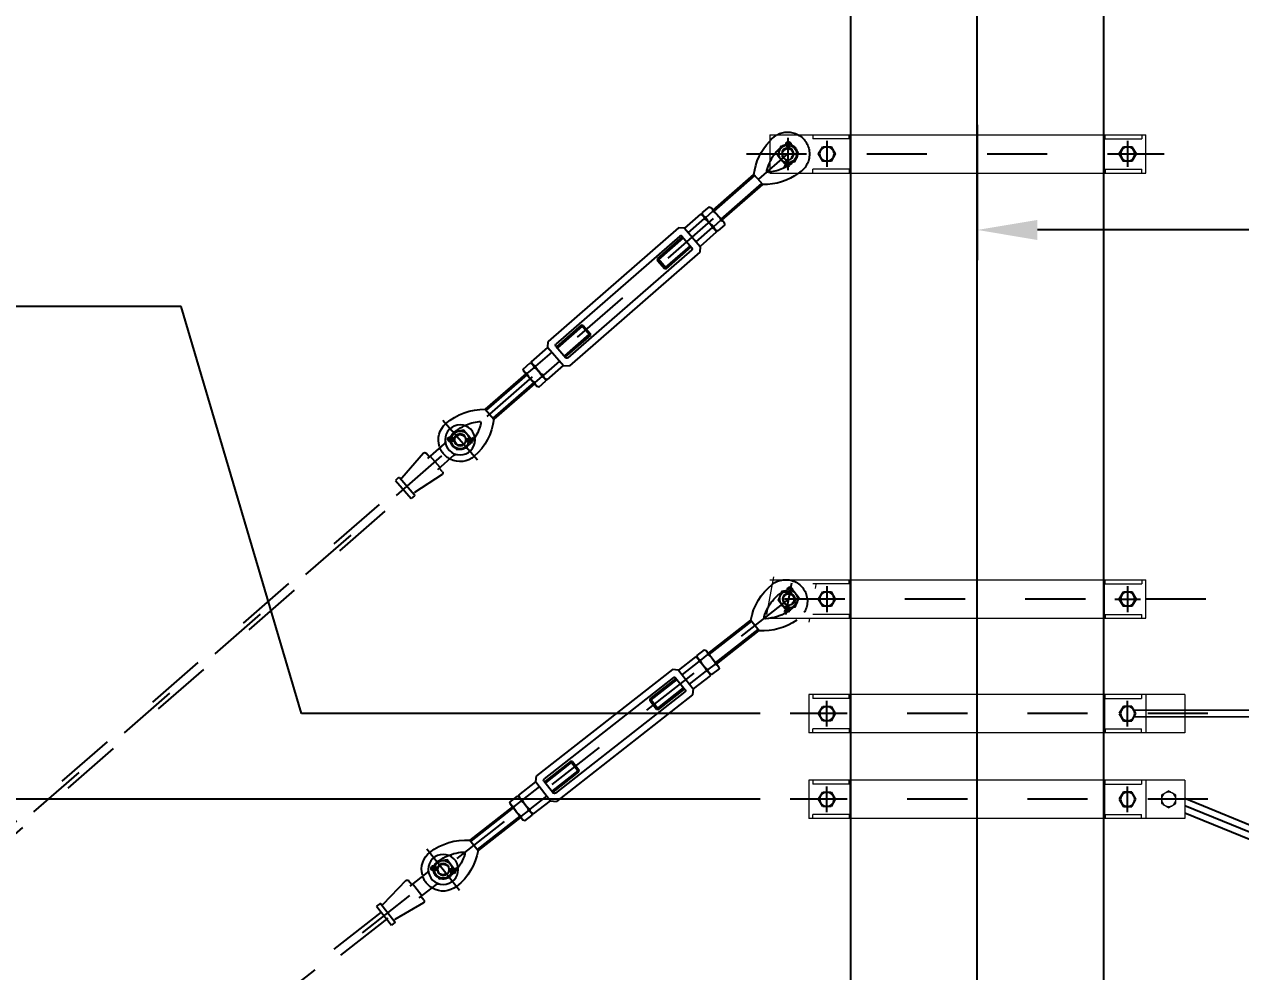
# Model space of a CAD drawing. Header units: millimetres. Extents: x -37020 to 35906, y -101 to 52234.
# Drawn here: x -190.66 to -188.638, y 227.364 to 228.939 of the extents above; entities that cross this region are included whole.
import ezdxf

# ---------------------------------------------------------------- set-up
doc = ezdxf.new("R2010")
doc.units = ezdxf.units.MM
doc.header["$PDMODE"] = 35
doc.header["$PDSIZE"] = 1
for name, pattern in [('CENTER', [50.8, 31.75, -6.35, 6.35, -6.35]), ('CENTER2', [28.575, 19.05, -3.175, 3.175, -3.175]), ('HIDDEN', [9.525, 6.35, -3.175])]:
    doc.linetypes.add(name, pattern=pattern)
for name, color, linetype in [('0_EJES', 1, 'CENTER2'), ('Catenaria', 2, 'Continuous'), ('DIBUJO', 5, 'Continuous'), ('GE-Cotas', 1, 'Continuous'), ('M0_EQUIPOS', 2, 'Continuous'), ('M2_PLBULONES', 2, 'Continuous')]:
    doc.layers.add(name, color=color, linetype=linetype)
doc.styles.add('Romans', font='romans.shx', dxfattribs={"width": 0.8})
doc.dimstyles.new('COTAS GENERAL', dxfattribs={"dimscale": 0.1, "dimtxt": 2.5, "dimasz": 2.5, "dimexe": 1, "dimexo": 1, "dimgap": 1.25, "dimtad": 1, "dimzin": 1, "dimdsep": 46, "dimtxsty": 'Romans', "dimcen": 1, "dimclrd": 2, "dimclre": 1, "dimclrt": 3, "dimaunit": 1, "dimadec": 3, "dimazin": 0, "dimtfac": 1, "dimtix": 1, "dimtmove": 0, "dimatfit": 0, "dimfxl": 1, "dimtolj": 1, "dimarcsym": 0})

# ---------------------------------------------------------------- blocks, each defined once
blk = doc.blocks.new('*D284')
at = {"layer": 'Defpoints', "color": 0, "transparency": 16777216}
for p in [(-191.0944, 227.9066), (-189.387, 227.6505), (-189.0762, 221.6332)]:
    blk.add_point(p, dxfattribs=at)
at = {"layer": 'GE-Cotas', "color": 1, "lineweight": -2, "transparency": 16777216}
for p, q in [((-190.8944, 227.9066), (-191.6289, 227.9066)), ((-190.6944, 227.6505), (-190.8944, 227.9066)), ((-189.437, 227.6505), (-190.6944, 227.6505))]:
    blk.add_line(p, q, dxfattribs=at)
at = {"layer": 'GE-Cotas', "color": 3, "linetype": 'Continuous', "transparency": 16777216, "insert": (-191.3929, 228.0316), "char_height": 0.125, "attachment_point": 5, "style": 'Romans'}
blk.add_mtext('\\A1;+6017', dxfattribs=at)
blk = doc.blocks.new('*D285')
at = {"layer": 'Defpoints', "color": 0, "transparency": 16777216}
for p in [(-190.0932, 229.3597), (-189.387, 229.1632), (-189.0762, 221.6332)]:
    blk.add_point(p, dxfattribs=at)
at = {"layer": 'GE-Cotas', "color": 1, "lineweight": -2, "transparency": 16777216}
for p, q in [((-189.8932, 229.3597), (-190.6277, 229.3597)), ((-189.6932, 229.1632), (-189.8932, 229.3597)), ((-189.437, 229.1632), (-189.6932, 229.1632))]:
    blk.add_line(p, q, dxfattribs=at)
at = {"layer": 'GE-Cotas', "color": 3, "linetype": 'Continuous', "transparency": 16777216, "insert": (-190.3917, 229.4847), "char_height": 0.125, "attachment_point": 5, "style": 'Romans'}
blk.add_mtext('\\A1;+7530', dxfattribs=at)
blk = doc.blocks.new('*D286')
at = {"layer": 'Defpoints', "color": 0, "transparency": 16777216}
for p in [(-189.0762, 228.8216), (-189.0762, 228.5969), (-184.6911, 227.7929)]:
    blk.add_point(p, dxfattribs=at)
at = {"layer": 'GE-Cotas', "color": 1, "lineweight": -2, "transparency": 16777216}
for p, q in [((-189.0762, 228.7716), (-189.0762, 228.5469)), ((-184.6911, 227.8429), (-184.6911, 228.6469))]:
    blk.add_line(p, q, dxfattribs=at)
at = {"layer": 'GE-Cotas', "color": 2, "lineweight": -2, "transparency": 16777216}
blk.add_line((-184.7911, 228.5969), (-188.9762, 228.5969), dxfattribs=at)
at = {"layer": 'GE-Cotas', "color": 2, "transparency": 16777216}
for points in [[(-188.9762, 228.6136), (-188.9762, 228.5802), (-189.0762, 228.5969)], [(-184.7911, 228.5802), (-184.7911, 228.6136), (-184.6911, 228.5969)]]:
    blk.add_solid(points, dxfattribs=at)
at = {"layer": 'GE-Cotas', "color": 3, "linetype": 'Continuous', "transparency": 16777216, "insert": (-186.8837, 228.7219), "char_height": 0.125, "attachment_point": 5, "style": 'Romans'}
blk.add_mtext('\\A1;D ~5060', dxfattribs=at)
blk = doc.blocks.new('A$C1BC9721A')
at = {"layer": '0_EJES'}
for p, q in [((310.8, 63.5), (310.8, 0)), ((60.8, 53.2), (60.8, 10.3)), ((560.8, 53.2), (560.8, 10.3)), ((694.3, 31.8), (0, 31.8))]:
    blk.add_line(p, q, dxfattribs=at)
at = {"layer": 'M0_EQUIPOS', "color": 6, "linetype": 'Continuous', "lineweight": 15}
for p, q in [((30.8, 0), (30.8, 63.5)), ((655.8, 63.5), (30.8, 63.5)), ((37.5, 63.5), (37.5, 57.1)), ((98, 57.1), (98, 63.5)), ((99.2, 0), (99.2, 63.5)), ((522.3, 0), (522.3, 63.5)), ((523.6, 57.1), (523.6, 63.5)), ((584, 63.5), (584, 57.1)), ((590.8, 0), (590.8, 63.5)), ((655.8, 0), (655.8, 63.5)), ((98, 57.1), (37.5, 57.1)), ((523.6, 57.1), (584, 57.1)), ((655.8, 0), (30.8, 0)), ((37.5, 0), (37.5, 6.4)), ((98, 6.4), (37.5, 6.4)), ((98, 6.4), (98, 0)), ((523.6, 6.4), (523.6, 0)), ((523.6, 6.4), (584, 6.4)), ((584, 0), (584, 6.4))]:
    blk.add_line(p, q, dxfattribs=at)
at = {"layer": 'M2_PLBULONES', "linetype": 'Continuous'}
for p, q in [((53.9, 43.8), (46.9, 31.8)), ((67.7, 43.8), (53.9, 43.8)), ((74.6, 31.8), (67.7, 43.8)), ((546.9, 31.8), (553.9, 43.8)), ((553.9, 43.8), (567.7, 43.8)), ((567.7, 43.8), (574.6, 31.8)), ((46.9, 31.8), (53.9, 19.8)), ((67.7, 19.8), (74.6, 31.8)), ((553.9, 19.8), (546.9, 31.8)), ((574.6, 31.8), (567.7, 19.8)), ((53.9, 19.8), (67.7, 19.8)), ((567.7, 19.8), (553.9, 19.8))]:
    blk.add_line(p, q, dxfattribs=at)
for centre in [(60.8, 31.8), (560.8, 31.8)]:
    blk.add_circle(centre, 12, dxfattribs=at)
blk = doc.blocks.new('*D288')
at = {"layer": 'Defpoints', "color": 0, "transparency": 16777216}
for p in [(-182.3817, 228.0504), (-181.32, 227.7929), (-189.0762, 221.9932)]:
    blk.add_point(p, dxfattribs=at)
at = {"layer": 'GE-Cotas', "color": 1, "lineweight": -2, "transparency": 16777216}
for p, q in [((-182.1817, 228.0504), (-183.1492, 228.0504)), ((-181.9817, 227.7929), (-182.1817, 228.0504)), ((-181.37, 227.7929), (-181.9817, 227.7929))]:
    blk.add_line(p, q, dxfattribs=at)
at = {"layer": 'GE-Cotas', "color": 3, "linetype": 'Continuous', "transparency": 16777216, "insert": (-182.7967, 228.1754), "char_height": 0.125, "attachment_point": 5, "style": 'Romans'}
blk.add_mtext('\\A1;{\\Fsimplex|c0;+ ~}5800', dxfattribs=at)
blk = doc.blocks.new('A$C55E55C6D')
at = {"layer": 'Catenaria', "color": 4}
for p, q in [((0.252, 0.0056), (0.0106, 0.0055)), ((0.252, -0.0056), (0.0106, -0.0055))]:
    blk.add_line(p, q, dxfattribs=at)
blk = doc.blocks.new('A$C0B1A5F75')
at = {"layer": 'M2_PLBULONES', "linetype": 'Continuous', "lineweight": 15}
for start, end in [(120, 180), (180, 240), (60, 120), (0, 60), (300, 0), (240, 300)]:
    blk.add_arc((0, 0), 0.012, start, end, dxfattribs=at)
for points, knots in [([(-0.006, 0.0104), (-0.0061, 0.0103), (-0.0072, 0.0097), (-0.0092, 0.0085), (-0.0111, 0.0075), (-0.012, 0.0069)], [0, 0, 0, 0, 0.0700826, 0.5307907, 1, 1, 1, 1]), ([(-0.012, 0.0069), (-0.012, 0.0052), (-0.012, 0.0029), (-0.012, 0.0005), (-0.012, 0)], [0, 0, 0, 0, 0.767675, 1, 1, 1, 1]), ([(0, 0.0139), (-0.001, 0.0133), (-0.0029, 0.0122), (-0.005, 0.011), (-0.006, 0.0104)], [0, 0, 0, 0, 0.495477, 1, 1, 1, 1]), ([(0.006, 0.0104), (0.0059, 0.0105), (0.0048, 0.0111), (0.0027, 0.0123), (0.0009, 0.0133), (0, 0.0139)], [0, 0, 0, 0, 0.070091, 0.530786, 1, 1, 1, 1]), ([(0.012, 0.0069), (0.011, 0.0075), (0.0091, 0.0086), (0.007, 0.0098), (0.006, 0.0104)], [0, 0, 0, 0, 0.4953857, 1, 1, 1, 1]), ([(0.012, 0), (0.012, 0.0005), (0.012, 0.0029), (0.012, 0.0052), (0.012, 0.0069)], [0, 0, 0, 0, 0.232325, 1, 1, 1, 1]), ([(-0.012, 0), (-0.012, -0.0009), (-0.012, -0.0028), (-0.012, -0.0051), (-0.012, -0.0065), (-0.012, -0.0069)], [0, 0, 0, 0, 0.3913226, 0.7885467, 1, 1, 1, 1]), ([(-0.012, -0.0069), (-0.011, -0.0075), (-0.0091, -0.0086), (-0.007, -0.0098), (-0.006, -0.0104)], [0, 0, 0, 0, 0.4953857, 1, 1, 1, 1]), ([(-0.006, -0.0104), (-0.0059, -0.0105), (-0.0048, -0.0111), (-0.0028, -0.0123), (-0.0009, -0.0133), (0, -0.0139)], [0, 0, 0, 0, 0.0700826, 0.5307907, 1, 1, 1, 1]), ([(0, -0.0139), (0.001, -0.0133), (0.0029, -0.0122), (0.005, -0.011), (0.006, -0.0104)], [0, 0, 0, 0, 0.495415, 1, 1, 1, 1]), ([(0.006, -0.0104), (0.0061, -0.0103), (0.0072, -0.0097), (0.0092, -0.0085), (0.0111, -0.0075), (0.012, -0.0069)], [0, 0, 0, 0, 0.070083, 0.530848, 1, 1, 1, 1]), ([(0.012, -0.0069), (0.012, -0.0065), (0.012, -0.0051), (0.012, -0.0028), (0.012, -0.0009), (0.012, 0)], [0, 0, 0, 0, 0.211454, 0.603081, 1, 1, 1, 1])]:
    blk.add_open_spline(points, degree=3, knots=knots, dxfattribs=at)
blk = doc.blocks.new('tensor de resorte')
at = {"layer": 'GE-Cotas'}
for p, q in [((2.0004, 5.3425), (0.345, 6.0184)), ((1.9946, 5.3329), (0.345, 6.0064)), ((1.9921, 5.322), (0.345, 5.9944))]:
    blk.add_line(p, q, dxfattribs=at)
blk.add_blockref('A$C0B1A5F75', (0.3183, 6.0173))
at = {"layer": 'DIBUJO', "xscale": -0.001000000000001222, "yscale": 0.0009999999999998899, "zscale": 0.001, "rotation": 180}
blk.add_blockref('A$C1BC9721A', (-0.3108, 6.0491), dxfattribs=at)
blk = doc.blocks.new('*D289')
at = {"layer": 'Defpoints', "color": 0, "transparency": 16777216}
for p in [(-190.5995, 228.4698), (-189.387, 227.7929), (-189.0762, 221.6332)]:
    blk.add_point(p, dxfattribs=at)
at = {"layer": 'GE-Cotas', "color": 1, "lineweight": -2, "transparency": 16777216}
for p, q in [((-190.3995, 228.4698), (-191.134, 228.4698)), ((-190.1995, 227.7929), (-190.3995, 228.4698)), ((-189.437, 227.7929), (-190.1995, 227.7929))]:
    blk.add_line(p, q, dxfattribs=at)
at = {"layer": 'GE-Cotas', "color": 3, "linetype": 'Continuous', "transparency": 16777216, "insert": (-190.898, 228.5948), "char_height": 0.125, "attachment_point": 5, "style": 'Romans'}
blk.add_mtext('\\A1;+6160', dxfattribs=at)
blk = doc.blocks.new('POSTE')
at = {"layer": 'M0_EQUIPOS', "color": 3}
for p, q in [((-0.21, -2.2216), (-0.21, 8.7784)), ((0.21, 8.7784), (0.21, -2.2216))]:
    blk.add_line(p, q, dxfattribs=at)
blk = doc.blocks.new('*D290')
at = {"layer": 'Defpoints', "color": 0, "transparency": 16777216}
for p in [(-188.1084, 230.1946), (-188.5908, 229.9832), (-188.743, 221.3548)]:
    blk.add_point(p, dxfattribs=at)
at = {"layer": 'GE-Cotas', "color": 1, "lineweight": -2, "transparency": 16777216}
for p, q in [((-188.3908, 229.9832), (-188.3084, 230.1946)), ((-188.3084, 230.1946), (-187.6935, 230.1946)), ((-188.5408, 229.9832), (-188.3908, 229.9832))]:
    blk.add_line(p, q, dxfattribs=at)
at = {"layer": 'GE-Cotas', "color": 3, "linetype": 'Continuous', "transparency": 16777216, "insert": (-187.8697, 230.3196), "char_height": 0.125, "attachment_point": 5, "style": 'Romans'}
blk.add_mtext('\\A1;8628', dxfattribs=at)
blk = doc.blocks.new('RIENDA RB')
at = {"layer": '0_EJES'}
for p, q in [((-250, 21.5), (-250, -21.5)), ((250, 21.5), (250, -21.5)), ((308.8, 26.4), (318.5, -26.4)), ((-379.8, 0), (379.8, 0)), ((-228.9, 0), (-271.1, 0)), ((228.9, 0), (271.1, 0))]:
    blk.add_line(p, q, dxfattribs=at)
at = {"layer": '0_EJES', "ltscale": 5}
blk.add_line((0, -31.8), (0, 31.8), dxfattribs=at)
at = {"layer": '0_EJES', "linetype": 'CENTER'}
blk.add_line((914.7, -414.9), (860.7, -483.8), dxfattribs=at)
at = {"layer": 'M0_EQUIPOS', "color": 6, "linetype": 'Continuous', "lineweight": 15}
for p, q in [((-280, -31.8), (-280, 31.8)), ((345, 31.8), (-280, 31.8)), ((-273.3, 31.8), (-273.3, 25.4)), ((-212.8, 25.4), (-273.3, 25.4)), ((-212.8, 25.4), (-212.8, 31.8)), ((-211.5, -31.8), (-211.5, 31.8)), ((211.5, -31.8), (211.5, 31.8)), ((212.8, 25.4), (212.8, 31.8)), ((212.8, 25.4), (273.3, 25.4)), ((268.2, 24), (269.4, 17.7)), ((338.8, 36.9), (350.2, -25.6)), ((345, -31.8), (-280, -31.8)), ((-273.3, -31.8), (-273.3, -25.4)), ((-212.8, -25.4), (-273.3, -25.4)), ((-212.8, -25.4), (-212.8, -31.8)), ((212.8, -25.4), (273.3, -25.4)), ((212.8, -25.4), (212.8, -31.8)), ((279.6, -38.5), (278.5, -32.2))]:
    blk.add_line(p, q, dxfattribs=at)
at = {"layer": 'M0_EQUIPOS', "color": 1, "linetype": 'CENTER'}
for p, q in [((313.6, 0), (8499.9, -6403)), ((990.9, -520.3), (7977.3, -5979.5)), ((979.6, -530.3), (7971.7, -5993.6))]:
    blk.add_line(p, q, dxfattribs=at)
at = {"layer": 'M0_EQUIPOS'}
for p, q in [((376.3, -34.9), (362.6, -52.4)), ((447.1, -90.4), (376.3, -34.9)), ((433.4, -107.9), (362.6, -52.4)), ((468.5, -95.9), (465.6, -97.1)), ((468.5, -95.9), (496.6, -118)), ((478.2, -141.5), (450.1, -119.4)), ((490.5, -125.8), (462.3, -103.8)), ((496.6, -118), (472.1, -149.3)), ((496.6, -118), (506.4, -116.8)), ((506.4, -116.8), (732.7, -294)), ((444.4, -124.2), (443.9, -127.3)), ((443.9, -127.3), (472.1, -149.3)), ((501.5, -130.7), (485.7, -150.9)), ((543.5, -165.8), (500.4, -132.1)), ((504.7, -130.3), (720, -298.8)), ((472.1, -149.3), (473.3, -159)), ((473.3, -159), (699.7, -336.2)), ((486.1, -154.2), (701.3, -322.7)), ((529.8, -183.3), (486.7, -149.6)), ((529.8, -183.3), (543.5, -165.8)), ((543.9, -169.1), (533, -182.9)), ((543.9, -169.1), (543.5, -165.8)), ((533, -182.9), (529.8, -183.3)), ((673, -270.2), (662.2, -284)), ((662.6, -287.3), (676.3, -269.8)), ((673, -270.2), (676.3, -269.8)), ((676.3, -269.8), (719.3, -303.5)), ((662.2, -284), (662.6, -287.3)), ((662.6, -287.3), (705.6, -321)), ((720.4, -302.1), (704.6, -322.3)), ((733.9, -303.7), (732.7, -294)), ((733.9, -303.7), (709.4, -335.1)), ((727.8, -311.6), (756, -333.6)), ((762.1, -325.8), (733.9, -303.7)), ((709.4, -335.1), (699.7, -336.2)), ((737.6, -357.1), (709.4, -335.1)), ((715.5, -327.2), (743.7, -349.3)), ((762.1, -325.8), (761.7, -328.8)), ((740.4, -356), (737.6, -357.1)), ((758.9, -362.7), (829.7, -418.1)), ((772.6, -345.2), (843.4, -400.6)), ((843.4, -400.6), (829.7, -418.1)), ((914.6, -454.5), (943.4, -477.1)), ((899.2, -474.2), (928, -496.8)), ((940.2, -474.6), (945.2, -468.2)), ((949.7, -468), (988, -507.5)), ((919.9, -500.7), (924.8, -494.3)), ((920.7, -505.1), (968.2, -532.7)), ((991.5, -506.5), (968.1, -536.4)), ((998.4, -510.6), (973.8, -542.1)), ((992.9, -506.3), (998.4, -510.6)), ((968.3, -537.8), (973.8, -542.1))]:
    blk.add_line(p, q, dxfattribs=at)
at = {"layer": 'M0_EQUIPOS', "color": 1}
for p, q in [((445.7, -92.2), (374.9, -36.8)), ((434.9, -106.1), (364, -50.6)), ((542, -167.6), (499, -133.9)), ((531.2, -181.5), (488.1, -147.7)), ((674.8, -271.6), (717.9, -305.3)), ((664, -285.4), (707.1, -319.1)), ((760.3, -360.8), (831.2, -416.3)), ((771.2, -347), (842, -402.4))]:
    blk.add_line(p, q, dxfattribs=at)
at = {"layer": 'M0_EQUIPOS', "color": 1, "linetype": 'HIDDEN'}
blk.add_line((923.3, -493.1), (938.7, -473.4), dxfattribs=at)
at = {"layer": 'M0_EQUIPOS'}
blk.add_circle((887.7, -449.3), 25, dxfattribs=at)
at = {"layer": 'M0_EQUIPOS', "color": 1, "linetype": 'HIDDEN'}
for centre, radius, start, end in [((318.4, -3.7), 36, 51.9473, 239.5638), ((318.4, -3.7), 16, 51.9473, 231.9473), ((280.8, -51.7), 77, 28.9199, 51.9473), ((356, 44.3), 77, 231.9473, 251.9985), ((887.7, -449.3), 16, 231.9473, 51.9473), ((850.1, -497.4), 77, 51.9473, 62.6064), ((925.3, -401.3), 77, 221.2882, 231.9473), ((887.7, -449.3), 36, 301.6297, 342.2648)]:
    blk.add_arc(centre, radius, start, end, dxfattribs=at)
at = {"layer": 'M0_EQUIPOS'}
for centre, radius, start, end in [((280.8, -51.7), 97, 9.9684, 51.534), ((280.8, -51.7), 77, 16.9113, 28.9199), ((356, 44.3), 97, 234.657, 273.9243), ((356, 44.3), 77, 251.9985, 266.9832), ((352, -30.1), 2.5, 266.9832, 16.9113), ((471.1, -104.3), 8.81, 107.5631, 176.3315), ((452.7, -127.8), 8.81, 107.5631, 176.3315), ((480.9, -130.9), 32.9, 124.3593, 159.5353), ((503.3, -132.2), 2.33, 51.9473, 141.9473), ((487.5, -152.4), 2.33, 141.9473, 231.9473), ((718.6, -300.7), 2.33, 321.9473, 51.9473), ((702.7, -320.9), 2.33, 231.9473, 321.9473), ((725.1, -322.1), 32.9, 304.3593, 339.5353), ((753.3, -325.2), 8.81, 287.5631, 356.3315), ((734.9, -348.7), 8.81, 287.5631, 356.3315), ((850.1, -497.4), 97, 51.9473, 93.9262), ((925.3, -401.3), 97, 189.9703, 231.9473), ((854, -423), 2.5, 86.9833, 196.9113), ((925.3, -401.3), 77, 196.9113, 221.2882), ((850.1, -497.4), 77, 62.6064, 86.9833), ((887.7, -449.3), 36, 344.854, 51.9473), ((917.6, -450.6), 5, 177.6326, 231.9473), ((887.7, -449.3), 36, 231.9473, 300.1708), ((896.1, -478.1), 5, 51.9473, 106.262), ((947.6, -470.1), 3, 44.0583, 141.9473), ((922.2, -502.5), 3, 141.9473, 239.8363), ((989.3, -506.1), 2, 226.4473, 321.9473), ((992.3, -507.1), 1, 51.9473, 141.9473), ((968.9, -537), 1, 141.9473, 231.9473), ((967.1, -534.4), 2, 321.9473, 57.4473)]:
    blk.add_arc(centre, radius, start, end, dxfattribs=at)
at = {"layer": 'M2_PLBULONES', "linetype": 'Continuous'}
for p, q in [((313.7, -20.6), (311.9, -19.9)), ((313.1, -12), (312.8, -10)), ((315.1, -11.9), (314.8, -9.9)), ((317, -11.5), (316.8, -9.5)), ((320.9, -21.5), (319.4, -22.7)), ((865.1, -447.4), (864.3, -449.2)), ((867.6, -454.2), (868.8, -455.9)), ((875.7, -448.8), (876.7, -448.7)), ((875.8, -450.8), (876.7, -450.7)), ((876.2, -452.8), (877.2, -452.7))]:
    blk.add_line(p, q, dxfattribs=at)
at = {"layer": 'M2_PLBULONES'}
for p, q in [((450.9, -85.6), (429.7, -112.7)), ((465.6, -97.1), (444.4, -124.2)), ((459.9, -101.9), (447.6, -92.3)), ((453.8, -84.4), (450.9, -85.6)), ((453.8, -84.4), (466, -94)), ((466, -94), (465.6, -97.1)), ((429.2, -115.8), (441.5, -125.4)), ((447.6, -117.5), (435.4, -107.9)), ((444.4, -124.2), (441.5, -125.4)), ((761.7, -328.8), (740.4, -356)), ((776.4, -340.3), (755.1, -367.5)), ((758.4, -335.5), (770.7, -345.1)), ((764.5, -327.7), (761.7, -328.8)), ((776.8, -337.3), (764.5, -327.7)), ((776.8, -337.3), (776.4, -340.3)), ((740.4, -356), (740, -359)), ((752.3, -368.6), (740, -359)), ((746.1, -351.2), (758.4, -360.8))]:
    blk.add_line(p, q, dxfattribs=at)
at = {"layer": 'M2_PLBULONES', "linetype": 'Continuous'}
for points in [[(-243.1, 12), (-256.9, 12), (-263.9, 0), (-256.9, -12), (-243.1, -12), (-236.1, 0)], [(256.9, 12), (243.1, 12), (236.1, 0), (243.1, -12), (256.9, -12), (263.9, 0)]]:
    blk.add_lwpolyline(points, close=True, dxfattribs=at)
for points in [[(307.7, 15.8), (307.3, 15.8), (296.8, 2.4), (303.1, -13.4), (313.1, -14.8)], [(317.8, -15.5), (320, -15.8), (330.5, -2.4), (324.2, 13.4), (315.4, 14.7)], [(315, -15.1), (315.6, -15.2)], [(871.6, -449), (870.8, -447), (881.3, -433.5), (898.2, -435.9), (901.5, -444.1)], [(872.7, -451.6), (872.4, -451.1)], [(904.4, -451.3), (904.6, -451.7), (894.1, -465.2), (877.2, -462.8), (873.4, -453.5)]]:
    blk.add_lwpolyline(points, dxfattribs=at)
for centre, radius in [((-250, 0), 12), ((250, 0), 12), ((313.6, 0), 10), ((887.7, -449.3), 10)]:
    blk.add_circle(centre, radius, dxfattribs=at)
for centre, radius, start, end in [((313.6, 0), 14.8, 110.6478, 267.7692), ((313.6, 0), 9, 321.9473, 231.9473), ((311.7, 16.2), 4, 328.0048, 225.8897), ((305.4, 9.7), 5, 357.1605, 45.8897), ((311.7, 16.2), 2, 328.0048, 225.8897), ((305.4, 9.7), 7, 1.7607, 45.8897), ((319.3, 11.4), 7, 148.0048, 192.1339), ((319.3, 11.4), 5, 148.0048, 196.7346), ((313.6, 0), 14.8, 285.0936, 83.2484), ((294.9, -13.3), 18.2, 338.6166, 3.9325), ((294.9, -13.3), 20.2, 338.6166, 3.9325), ((335.2, -10.1), 20.2, 184.9446, 218.5368), ((313.6, 0), 14.8, 275.57, 277.316), ((335.2, -10.1), 18.2, 184.4408, 218.5215), ((887.7, -449.3), 14.8, 20.6461, 178.8009), ((887.7, -449.3), 9, 231.9473, 141.9473), ((897.4, -441.1), 5, 279.0477, 315.8897), ((903.9, -447.4), 4, 238.0048, 135.8897), ((872.7, -430.9), 20.2, 245.3578, 278.95), ((872.7, -430.8), 18.2, 245.3731, 279.4538), ((879.3, -470.7), 20.2, 99.962, 125.2779), ((879.3, -470.7), 18.2, 99.962, 125.2779), ((887.7, -449.4), 14.8, 186.5786, 188.3246), ((887.7, -449.3), 14.8, 196.1253, 353.2468), ((897.4, -441.1), 7, 279.9546, 315.8897), ((899.1, -455), 7, 58.0048, 93.94), ((899.1, -455), 5, 58.0048, 94.8464), ((903.9, -447.4), 2, 238.0048, 135.8897)]:
    blk.add_arc(centre, radius, start, end, dxfattribs=at)
at = {"layer": 'M2_PLBULONES'}
for centre, radius, start, end in [((466.2, -119.4), 32.9, 124.3593, 159.5353), ((456.4, -92.8), 8.81, 107.5631, 176.3315), ((457.2, -93.5), 8.81, 287.5631, 356.3315), ((438, -116.3), 8.81, 107.5631, 176.3315), ((438.9, -117), 8.81, 287.5631, 356.3315), ((429.1, -90.4), 32.9, 304.3593, 339.5353), ((777, -362.7), 32.9, 124.3593, 159.5353), ((767.2, -336.1), 8.81, 107.5631, 176.3315), ((768, -336.7), 8.81, 287.5631, 356.3315), ((748.8, -359.6), 8.81, 107.5631, 176.3315), ((749.6, -360.2), 8.81, 287.5631, 356.3315), ((739.8, -333.6), 32.9, 304.3593, 339.5353)]:
    blk.add_arc(centre, radius, start, end, dxfattribs=at)
blk = doc.blocks.new('RIENDA RA')
at = {"layer": '0_EJES'}
for p, q in [((-250, 21.5), (-250, -21.5)), ((0, 31.7), (0, -31.8)), ((250, 21.5), (250, -21.5)), ((315, 26.8), (315, -26.9)), ((383.6, 0), (-310.8, 0)), ((8500, -7143), (315, 0)), ((7991, -6708.8), (949, -563.3)), ((8000.9, -6697.5), (958.8, -552))]:
    blk.add_line(p, q, dxfattribs=at)
at = {"layer": '0_EJES', "linetype": 'CENTER'}
blk.add_line((888.5, -442.4), (830.9, -508.4), dxfattribs=at)
at = {"layer": 'M0_EQUIPOS', "color": 6, "linetype": 'Continuous', "lineweight": 15}
for p, q in [((-280, -31.8), (-280, 31.7)), ((345, 31.7), (-280, 31.7)), ((-273.3, 31.7), (-273.3, 25.3)), ((-212.8, 25.3), (-273.3, 25.3)), ((-212.8, 25.3), (-212.8, 31.7)), ((-211.5, -31.8), (-211.5, 31.7)), ((211.5, -31.8), (211.5, 31.7)), ((212.8, 25.3), (212.8, 31.7)), ((212.8, 25.3), (273.3, 25.3)), ((273.3, 31.7), (273.3, 25.3)), ((345, 31.7), (345, -31.8)), ((345, -31.8), (-280, -31.8)), ((-273.3, -31.8), (-273.3, -25.4)), ((-212.8, -25.4), (-273.3, -25.4)), ((-212.8, -25.4), (-212.8, -31.8)), ((212.8, -25.4), (273.3, -25.4)), ((212.8, -25.4), (212.8, -31.8)), ((273.3, -31.8), (273.3, -25.4))]:
    blk.add_line(p, q, dxfattribs=at)
at = {"layer": 'M0_EQUIPOS'}
for p, q in [((371.2, -34.3), (356.6, -51.1)), ((439, -93.5), (371.2, -34.3)), ((424.4, -110.2), (356.6, -51.1)), ((460, -100.2), (457, -101.2)), ((460, -100.2), (486.9, -123.7)), ((480.4, -131.2), (453.4, -107.6)), ((434.4, -127.1), (433.8, -130.1)), ((433.8, -130.1), (460.8, -153.7)), ((467.3, -146.2), (440.3, -122.6)), ((486.9, -123.7), (460.8, -153.7)), ((491.1, -136.7), (474.2, -156)), ((486.9, -123.7), (496.7, -123)), ((531.1, -173.9), (489.9, -138)), ((494.4, -136.5), (700.3, -316.2)), ((496.7, -123), (713.3, -312)), ((460.8, -153.7), (461.4, -163.4)), ((474.4, -159.3), (680.4, -339)), ((516.5, -190.7), (475.3, -154.7)), ((461.4, -163.4), (678, -352.5)), ((516.5, -190.7), (531.1, -173.9)), ((531.4, -177.2), (519.8, -190.4)), ((531.4, -177.2), (531.1, -173.9)), ((519.8, -190.4), (516.5, -190.7)), ((654.9, -285), (643.4, -298.3)), ((643.4, -298.3), (643.6, -301.6)), ((643.6, -301.6), (658.2, -284.8)), ((643.6, -301.6), (684.8, -337.5)), ((654.9, -285), (658.2, -284.8)), ((658.2, -284.8), (699.4, -320.8)), ((700.5, -319.5), (683.7, -338.8)), ((714, -321.8), (687.8, -351.8)), ((714, -321.8), (713.3, -312)), ((740.9, -345.4), (714, -321.8)), ((707.4, -329.3), (734.4, -352.9)), ((687.8, -351.8), (678, -352.5)), ((714.8, -375.3), (687.8, -351.8)), ((694.4, -344.3), (721.3, -367.8)), ((740.9, -345.4), (740.3, -348.4)), ((717.7, -374.3), (714.8, -375.3)), ((735.8, -382), (803.5, -441.1)), ((750.4, -365.3), (818.2, -424.4)), ((818.2, -424.4), (803.5, -441.1)), ((886.3, -482), (913.9, -506.1)), ((869.9, -500.9), (897.4, -524.9)), ((910.9, -503.5), (916.2, -497.4)), ((920.7, -497.4), (956.8, -538.9)), ((889.1, -528.4), (894.4, -522.3)), ((889.7, -532.9), (935.7, -563)), ((960.4, -538), (935.4, -566.7)), ((967.1, -542.6), (940.8, -572.7)), ((961.8, -538), (967.1, -542.6)), ((935.5, -568.1), (940.8, -572.7))]:
    blk.add_line(p, q, dxfattribs=at)
at = {"layer": 'M0_EQUIPOS', "color": 1}
for p, q in [((437.4, -95.2), (369.7, -36.1)), ((425.9, -108.5), (358.1, -49.3)), ((529.6, -175.7), (488.4, -139.7)), ((518.1, -188.9), (476.9, -153)), ((645.1, -299.8), (686.3, -335.8)), ((656.7, -286.6), (697.9, -322.5)), ((737.3, -380.2), (805.1, -439.4)), ((748.8, -367), (816.6, -426.2))]:
    blk.add_line(p, q, dxfattribs=at)
at = {"layer": 'M0_EQUIPOS', "color": 1, "linetype": 'HIDDEN'}
blk.add_line((893, -521), (909.4, -502.2), dxfattribs=at)
at = {"layer": 'M0_EQUIPOS'}
blk.add_circle((859.7, -475.4), 25, dxfattribs=at)
at = {"layer": 'M0_EQUIPOS', "color": 1, "linetype": 'HIDDEN'}
for centre, radius, start, end in [((315.4, -0.3), 36.5, 119.8971, 239.6771), ((315.4, -0.3), 36.5, 35.7359, 59.1519), ((315, 0), 16, 48.8891, 228.8891), ((274.9, -46), 77, 24.4253, 48.8891), ((355.1, 45.9), 77, 228.8891, 262.4564), ((859.7, -475.4), 16, 228.8892, 48.8892), ((819.6, -521.4), 77, 48.8892, 65.0015), ((899.8, -429.5), 77, 212.7769, 228.8892), ((859.7, -475.4), 36, 298.5716, 339.2066)]:
    blk.add_arc(centre, radius, start, end, dxfattribs=at)
at = {"layer": 'M0_EQUIPOS'}
for centre, radius, start, end in [((315.4, -0.3), 36.5, 61.4173, 118.5827), ((274.9, -46), 97, 6.9102, 43.7164), ((274.9, -46), 77, 13.8532, 24.4253), ((355.1, 45.9), 97, 233.1891, 270.8662), ((355.1, 45.9), 77, 262.4564, 263.9251), ((347.2, -28.2), 2.5, 263.9251, 13.8532), ((462.2, -108.7), 8.81, 104.5049, 173.2734), ((470.5, -135.8), 32.9, 121.3012, 156.4771), ((442.5, -131.2), 8.81, 104.5049, 173.2734), ((492.8, -138.2), 2.33, 48.8892, 138.8892), ((476, -157.5), 2.33, 138.8892, 228.8892), ((698.8, -317.9), 2.33, 318.8892, 48.8892), ((681.9, -337.3), 2.33, 228.8892, 318.8892), ((704.2, -339.7), 32.9, 301.3012, 336.4771), ((732.2, -344.3), 8.81, 284.5049, 353.2734), ((712.6, -366.8), 8.81, 284.5049, 353.2734), ((819.6, -521.4), 97, 48.8892, 90.8681), ((899.8, -429.5), 97, 186.9122, 228.8892), ((827.5, -447.3), 2.5, 83.9251, 193.8532), ((899.8, -429.5), 77, 193.8532, 212.7769), ((819.6, -521.4), 77, 65.0015, 83.9251), ((859.7, -475.4), 36, 341.7959, 48.8892), ((889.6, -478.3), 5, 174.5745, 228.8892), ((859.7, -475.4), 36, 228.8892, 297.1127), ((866.6, -504.6), 5, 48.8892, 103.2039), ((918.5, -499.4), 3, 41.0002, 138.8892), ((891.4, -530.4), 3, 138.8892, 236.7782), ((958.2, -537.5), 2, 223.3892, 318.8892), ((961.1, -538.7), 1, 48.8892, 138.8892), ((934.5, -564.6), 2, 318.8892, 54.3892), ((936.1, -567.3), 1, 138.8892, 228.8892)]:
    blk.add_arc(centre, radius, start, end, dxfattribs=at)
at = {"layer": 'M2_PLBULONES', "linetype": 'Continuous'}
for p, q in [((314, -20.6), (312.2, -19.8)), ((313.8, -12), (313.7, -10.9)), ((315.8, -12), (315.8, -11)), ((317.8, -11.7), (317.7, -10.7)), ((321.2, -21.8), (319.6, -23)), ((837.3, -472.3), (836.3, -474.1)), ((839.5, -479.2), (840.5, -480.9)), ((847.7, -476.3), (848.7, -476.2)), ((847.8, -474.3), (848.8, -474.2)), ((848.1, -478.3), (849.1, -478.2))]:
    blk.add_line(p, q, dxfattribs=at)
at = {"layer": 'M2_PLBULONES'}
for p, q in [((443, -88.9), (420.3, -114.8)), ((451.1, -105.6), (439.4, -95.4)), ((445.9, -87.9), (443, -88.9)), ((445.9, -87.9), (457.6, -98.1)), ((457.6, -98.1), (457, -101.2)), ((419.7, -117.9), (431.5, -128.1)), ((438, -120.6), (426.3, -110.4)), ((457, -101.2), (434.4, -127.1)), ((434.4, -127.1), (431.5, -128.1)), ((740.3, -348.4), (717.7, -374.3)), ((754.4, -360.6), (731.7, -386.6)), ((736.7, -354.9), (748.5, -365.1)), ((743.3, -347.4), (740.3, -348.4)), ((755, -357.6), (743.3, -347.4)), ((755, -357.6), (754.4, -360.6)), ((717.7, -374.3), (717.1, -377.4)), ((728.8, -387.6), (717.1, -377.4)), ((723.6, -369.9), (735.4, -380.1))]:
    blk.add_line(p, q, dxfattribs=at)
at = {"layer": 'M2_PLBULONES', "linetype": 'Continuous'}
for points in [[(-243.1, 12), (-256.9, 12), (-263.9, 0), (-256.9, -12), (-243.1, -12), (-236.1, 0)], [(256.9, 12), (243.1, 12), (236.1, 0), (243.1, -12), (256.9, -12), (263.9, 0)]]:
    blk.add_lwpolyline(points, close=True, dxfattribs=at)
for points in [[(309.9, 16), (309.4, 16.1), (298.3, 3.3), (303.8, -12.9), (313.7, -14.8)], [(318.4, -15.7), (320.6, -16.1), (331.7, -3.2), (326.2, 12.9), (317.5, 14.6)], [(315.6, -15.2), (316.2, -15.3)], [(843.7, -474.2), (843, -472.1), (854.2, -459.3), (870.9, -462.6), (873.8, -471)], [(844.6, -476.9), (844.4, -476.3)], [(876.3, -478.3), (876.5, -478.7), (865.3, -491.6), (848.5, -488.3), (845.3, -478.8)]]:
    blk.add_lwpolyline(points, dxfattribs=at)
for centre, radius in [((-250, 0), 12), ((250, 0), 12), ((315, 0), 10), ((859.7, -475.4), 10)]:
    blk.add_circle(centre, radius, dxfattribs=at)
for centre, radius, start, end in [((313.9, 16.2), 4, 325.0724, 222.9573), ((315, 0), 14.8, 107.7153, 264.8368), ((315, 0), 9, 319.0148, 229.0148), ((307.3, 10.1), 5, 6.1157, 42.9573), ((313.9, 16.2), 2, 325.0724, 222.9573), ((307.3, 10.1), 7, 7.0221, 42.9573), ((321.2, 11.1), 7, 145.0724, 181.0075), ((321.2, 11.1), 5, 145.0724, 181.9144), ((315, 0), 14.8, 282.1612, 80.316), ((295.6, -12.3), 18.2, 335.6842, 1), ((295.6, -12.3), 20.2, 335.6842, 1), ((315, 0), 14.8, 272.6375, 274.3835), ((336, -11.2), 20.2, 182.0121, 215.6043), ((336, -11.2), 18.2, 181.5083, 215.589), ((859.7, -475.4), 14.8, 17.588, 175.7428), ((845.7, -456.2), 20.2, 242.2996, 275.8919), ((845.7, -456.1), 18.2, 242.315, 276.3957), ((850.2, -496.3), 20.2, 96.9039, 122.2198), ((850.2, -496.3), 18.2, 96.9039, 122.2198), ((859.7, -475.5), 14.8, 183.5205, 185.2664), ((859.7, -475.4), 14.8, 193.0672, 350.1887), ((859.7, -475.4), 9, 228.8892, 138.8892), ((869.9, -467.7), 5, 275.9896, 312.8316), ((869.9, -467.7), 7, 276.8964, 312.8316), ((870.8, -481.7), 7, 54.9467, 90.8819), ((870.8, -481.7), 5, 54.9467, 91.7883), ((876, -474.3), 4, 234.9467, 132.8316), ((876, -474.3), 2, 234.9467, 132.8316)]:
    blk.add_arc(centre, radius, start, end, dxfattribs=at)
at = {"layer": 'M2_PLBULONES'}
for centre, radius, start, end in [((456.5, -123.5), 32.9, 121.3012, 156.4771), ((448.1, -96.4), 8.81, 104.5049, 173.2734), ((448.9, -97.1), 8.81, 284.5049, 353.2734), ((428.5, -118.9), 8.81, 104.5049, 173.2734), ((429.3, -119.6), 8.81, 284.5049, 353.2734), ((420.9, -92.5), 32.9, 301.3012, 336.4771), ((753.8, -383), 32.9, 121.3012, 156.4771), ((745.5, -355.9), 8.81, 104.5049, 173.2734), ((746.2, -356.6), 8.81, 284.5049, 353.2734), ((725.8, -378.4), 8.81, 104.5049, 173.2734), ((726.6, -379.1), 8.81, 284.5049, 353.2734), ((718.3, -352), 32.9, 301.3012, 336.4771)]:
    blk.add_arc(centre, radius, start, end, dxfattribs=at)
blk = doc.blocks.new('*D291')
at = {"layer": 'Defpoints', "color": 0, "transparency": 16777216}
for p in [(-189.9573, 229.7206), (-189.3848, 229.6366), (-189.2959, 221.6332)]:
    blk.add_point(p, dxfattribs=at)
at = {"layer": 'GE-Cotas', "color": 1, "lineweight": -2, "transparency": 16777216}
for p, q in [((-189.7573, 229.7206), (-190.4918, 229.7206)), ((-189.5848, 229.6366), (-189.7573, 229.7206)), ((-189.4348, 229.6366), (-189.5848, 229.6366))]:
    blk.add_line(p, q, dxfattribs=at)
at = {"layer": 'GE-Cotas', "color": 3, "linetype": 'Continuous', "transparency": 16777216, "insert": (-190.2558, 229.8456), "char_height": 0.125, "attachment_point": 5, "style": 'Romans'}
blk.add_mtext('\\A1;+8003', dxfattribs=at)

msp = doc.modelspace()

# ---------------------------------------------------------------- linework, layer by layer
at = {"layer": '0_EJES', "linetype": 'CENTER'}
msp.add_line((-189.0762, 218.9832), (-189.0762, 229.9832), dxfattribs=at)

# ---------------------------------------------------------------- block references
for name, p in [('POSTE', (-189.0762, 221.2048)), ('A$C55E55C6D', (-188.8262, 227.7929)), ('tensor de resorte', (-189.0762, 221.6332))]:
    msp.add_blockref(name, p)
at = {"layer": 'DIBUJO', "xscale": -0.001000000000001222, "yscale": 0.0009999999999998899, "zscale": 0.001, "rotation": 180}
msp.add_blockref('A$C1BC9721A', (-189.387, 227.8247), dxfattribs=at)
at = {"layer": 'M0_EQUIPOS', "xscale": -0.001, "yscale": 0.001, "zscale": 0.001}
for name, p in [('RIENDA RA', (-189.0762, 228.7233)), ('RIENDA RB', (-189.0762, 227.9833))]:
    msp.add_blockref(name, p, dxfattribs=at)

# ---------------------------------------------------------------- dimensions: what is measured, and where the dimension line sits
at = {"layer": 'GE-Cotas'}
dim = msp.add_ordinate_dim(feature_location=(-188.5908, 229.9832), offset=(0.4823, 0.2114), dtype=0, origin=(-188.743, 221.3548), dimstyle='COTAS GENERAL', override={"dimscale": 0.05, "dimasz": 2, "dimdec": 0, "dimlfac": 1000, "dimdsep": 44}, dxfattribs=at)
dim.commit()
dim.dimension.update_dxf_attribs({"geometry": '*D290', "text_midpoint": (-187.8697, 230.3196)})
for feature_location, offset, origin, text, picture, middle in [((-189.3848, 229.6366), (-0.5724, 0.084), (-189.2959, 221.6332), '+<>', '*D291', (-190.2558, 229.8456)), ((-189.387, 229.1632), (-0.7062, 0.1964), (-189.0762, 221.6332), '+<>', '*D285', (-190.3917, 229.4847)), ((-189.387, 227.7929), (-1.2125, 0.6768), (-189.0762, 221.6332), '+<>', '*D289', (-190.898, 228.5948)), ((-181.32, 227.7929), (-1.0617, 0.2575), (-189.0762, 221.9932), '{\\Fsimplex|c0;+ ~}<>', '*D288', (-182.7967, 228.1754)), ((-189.387, 227.6505), (-1.7074, 0.2562), (-189.0762, 221.6332), '+<>', '*D284', (-191.3929, 228.0316))]:
    dim = msp.add_ordinate_dim(feature_location=feature_location, offset=offset, dtype=0, origin=origin, text=text, dimstyle='COTAS GENERAL', override={"dimscale": 0.05, "dimasz": 2, "dimdec": 0, "dimlfac": 1000, "dimdsep": 44}, dxfattribs=at)
    dim.commit()
    dim.dimension.update_dxf_attribs({"geometry": picture, "text_midpoint": middle})
dim = msp.add_linear_dim(base=(-189.0762, 228.5969), p1=(-184.6911, 227.7929), p2=(-189.0762, 228.8216), text='D ~5060', dimstyle='COTAS GENERAL', override={"dimscale": 0.05, "dimasz": 2, "dimdec": 0, "dimlfac": 1000, "dimdsep": 44}, dxfattribs=at)
dim.commit()
dim.dimension.update_dxf_attribs({"geometry": '*D286', "text_midpoint": (-186.8837, 228.5969), "dimtype": 160})

doc.saveas('drawing.dxf')
